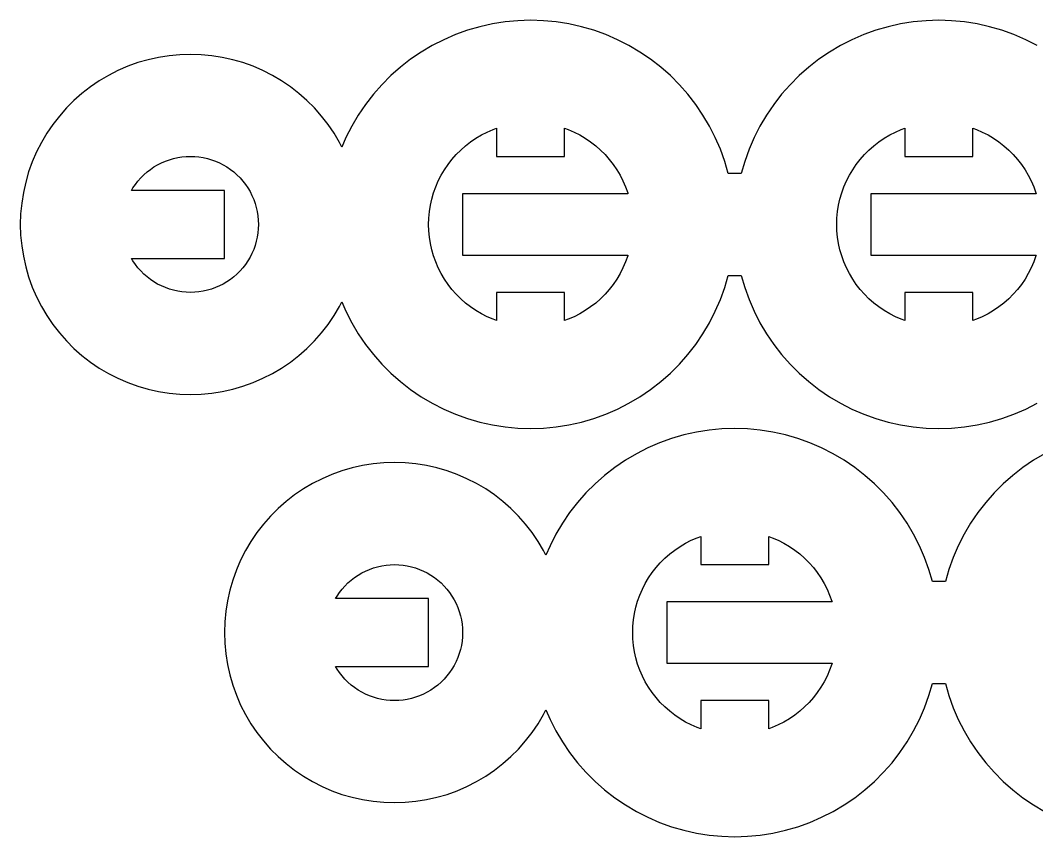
# Model space of a CAD drawing. Header units: metres. Extents: x 1 to 112, y 0 to 24.
# Drawn here: x 1 to 30.88, y 0 to 24 of the extents above; entities that cross this region are included whole.
import ezdxf

# ---------------------------------------------------------------- set-up
doc = ezdxf.new("R2010")
doc.units = ezdxf.units.M

msp = doc.modelspace()

# ---------------------------------------------------------------- linework, layer by layer
for p, q in [((15.248, 23.9527), (14.8757, 23.8937)), ((15.6233, 23.9882), (15.248, 23.9527)), ((16, 24), (15.6233, 23.9882)), ((16.3767, 23.9882), (16, 24)), ((16.752, 23.9527), (16.3767, 23.9882)), ((17.1243, 23.8937), (16.752, 23.9527)), ((27.248, 23.9527), (26.8757, 23.8937)), ((27.6233, 23.9882), (27.248, 23.9527)), ((28, 24), (27.6233, 23.9882)), ((28.3767, 23.9882), (28, 24)), ((28.752, 23.9527), (28.3767, 23.9882)), ((29.1243, 23.8937), (28.752, 23.9527)), ((14.1459, 23.7063), (13.7913, 23.5787)), ((14.5079, 23.8115), (14.1459, 23.7063)), ((14.8757, 23.8937), (14.5079, 23.8115)), ((17.4921, 23.8115), (17.1243, 23.8937)), ((17.8541, 23.7063), (17.4921, 23.8115)), ((18.2087, 23.5787), (17.8541, 23.7063)), ((26.1459, 23.7063), (25.7913, 23.5787)), ((26.5079, 23.8115), (26.1459, 23.7063)), ((26.8757, 23.8937), (26.5079, 23.8115)), ((29.4921, 23.8115), (29.1243, 23.8937)), ((29.8541, 23.7063), (29.4921, 23.8115)), ((30.2087, 23.5787), (29.8541, 23.7063)), ((13.4453, 23.429), (13.1095, 23.2578)), ((13.7913, 23.5787), (13.4453, 23.429)), ((18.5547, 23.429), (18.2087, 23.5787)), ((18.8905, 23.2578), (18.5547, 23.429)), ((25.4453, 23.429), (25.1095, 23.2578)), ((25.7913, 23.5787), (25.4453, 23.429)), ((30.5547, 23.429), (30.2087, 23.5787)), ((30.8905, 23.2578), (30.5547, 23.429)), ((12.785, 23.066), (12.4733, 22.8541)), ((13.1095, 23.2578), (12.785, 23.066)), ((19.215, 23.066), (18.8905, 23.2578)), ((19.5267, 22.8541), (19.215, 23.066)), ((24.785, 23.066), (24.4733, 22.8541)), ((25.1095, 23.2578), (24.785, 23.066)), ((4.45492, 22.7553), (4.15938, 22.6489)), ((4.75655, 22.8429), (4.45492, 22.7553)), ((5.06309, 22.9114), (4.75655, 22.8429)), ((5.37333, 22.9606), (5.06309, 22.9114)), ((5.68605, 22.9901), (5.37333, 22.9606)), ((6, 23), (5.68605, 22.9901)), ((6.31395, 22.9901), (6, 23)), ((6.62667, 22.9606), (6.31395, 22.9901)), ((6.93691, 22.9114), (6.62667, 22.9606)), ((7.24345, 22.8429), (6.93691, 22.9114)), ((7.54508, 22.7553), (7.24345, 22.8429)), ((7.84062, 22.6489), (7.54508, 22.7553)), ((12.4733, 22.8541), (12.1755, 22.6231)), ((19.8245, 22.6231), (19.5267, 22.8541)), ((24.4733, 22.8541), (24.1755, 22.6231)), ((3.8711, 22.5241), (3.59123, 22.3815)), ((4.15938, 22.6489), (3.8711, 22.5241)), ((8.1289, 22.5241), (7.84062, 22.6489)), ((8.40877, 22.3815), (8.1289, 22.5241)), ((12.1755, 22.6231), (11.8927, 22.3738)), ((20.1073, 22.3738), (19.8245, 22.6231)), ((24.1755, 22.6231), (23.8927, 22.3738)), ((3.32087, 22.2216), (3.06107, 22.0451)), ((3.59123, 22.3815), (3.32087, 22.2216)), ((8.67913, 22.2216), (8.40877, 22.3815)), ((8.93893, 22.0451), (8.67913, 22.2216)), ((11.8927, 22.3738), (11.6262, 22.1073)), ((20.3738, 22.1073), (20.1073, 22.3738)), ((23.8927, 22.3738), (23.6262, 22.1073)), ((2.81288, 21.8526), (2.57726, 21.6448)), ((3.06107, 22.0451), (2.81288, 21.8526)), ((9.18712, 21.8526), (8.93893, 22.0451)), ((9.42274, 21.6448), (9.18712, 21.8526)), ((11.3769, 21.8245), (11.1459, 21.5267)), ((11.6262, 22.1073), (11.3769, 21.8245)), ((20.6231, 21.8245), (20.3738, 22.1073)), ((20.8541, 21.5267), (20.6231, 21.8245)), ((23.3769, 21.8245), (23.1459, 21.5267)), ((23.6262, 22.1073), (23.3769, 21.8245)), ((2.57726, 21.6448), (2.35516, 21.4227)), ((9.64484, 21.4227), (9.42274, 21.6448)), ((11.1459, 21.5267), (10.934, 21.215)), ((21.066, 21.215), (20.8541, 21.5267)), ((23.1459, 21.5267), (22.934, 21.215)), ((2.35516, 21.4227), (2.14743, 21.1871)), ((9.85257, 21.1871), (9.64484, 21.4227)), ((10.934, 21.215), (10.7422, 20.8905)), ((21.2578, 20.8905), (21.066, 21.215)), ((22.934, 21.215), (22.7422, 20.8905)), ((1.95492, 20.9389), (1.77836, 20.6791)), ((2.14743, 21.1871), (1.95492, 20.9389)), ((10.0451, 20.9389), (9.85257, 21.1871)), ((10.2216, 20.6791), (10.0451, 20.9389)), ((1.77836, 20.6791), (1.61847, 20.4088)), ((10.3815, 20.4088), (10.2216, 20.6791)), ((10.7422, 20.8905), (10.571, 20.5547)), ((14.3925, 20.533), (14.5547, 20.6289)), ((14.5547, 20.6289), (14.7227, 20.7145)), ((14.7227, 20.7145), (14.8956, 20.7893)), ((14.8956, 20.7893), (15, 20.8269)), ((15, 20.8269), (15, 20)), ((17, 20), (17, 20.8269)), ((17, 20.8269), (17.1044, 20.7893)), ((17.1044, 20.7893), (17.2773, 20.7145)), ((17.2773, 20.7145), (17.4453, 20.6289)), ((17.4453, 20.6289), (17.6075, 20.533)), ((21.429, 20.5547), (21.2578, 20.8905)), ((22.7422, 20.8905), (22.571, 20.5547)), ((26.3925, 20.533), (26.5547, 20.6289)), ((26.5547, 20.6289), (26.7227, 20.7145)), ((26.7227, 20.7145), (26.8956, 20.7893)), ((26.8956, 20.7893), (27, 20.8269)), ((27, 20.8269), (27, 20)), ((29, 20), (29, 20.8269)), ((29, 20.8269), (29.1044, 20.7893)), ((29.1044, 20.7893), (29.2773, 20.7145)), ((29.2773, 20.7145), (29.4453, 20.6289)), ((29.4453, 20.6289), (29.6075, 20.533)), ((1.61847, 20.4088), (1.47587, 20.1289)), ((10.4499, 20.2747), (10.3815, 20.4088)), ((10.571, 20.5547), (10.4499, 20.2747)), ((14.0877, 20.3115), (14.2366, 20.4271)), ((14.2366, 20.4271), (14.3925, 20.533)), ((17.6075, 20.533), (17.7634, 20.4271)), ((17.7634, 20.4271), (17.9123, 20.3115)), ((21.5787, 20.2087), (21.429, 20.5547)), ((22.571, 20.5547), (22.4213, 20.2087)), ((26.0877, 20.3115), (26.2366, 20.4271)), ((26.2366, 20.4271), (26.3925, 20.533)), ((29.6075, 20.533), (29.7634, 20.4271)), ((29.7634, 20.4271), (29.9123, 20.3115)), ((1.47587, 20.1289), (1.35112, 19.8406)), ((13.6885, 19.9123), (13.8131, 20.0536)), ((13.8131, 20.0536), (13.9464, 20.1869)), ((13.9464, 20.1869), (14.0877, 20.3115)), ((17.9123, 20.3115), (18.0536, 20.1869)), ((18.0536, 20.1869), (18.1869, 20.0536)), ((18.1869, 20.0536), (18.3115, 19.9123)), ((21.7063, 19.8541), (21.5787, 20.2087)), ((22.4213, 20.2087), (22.2937, 19.8541)), ((25.6885, 19.9123), (25.8131, 20.0536)), ((25.8131, 20.0536), (25.9464, 20.1869)), ((25.9464, 20.1869), (26.0877, 20.3115)), ((29.9123, 20.3115), (30.0536, 20.1869)), ((30.0536, 20.1869), (30.1869, 20.0536)), ((30.1869, 20.0536), (30.3115, 19.9123)), ((1.35112, 19.8406), (1.24472, 19.5451)), ((4.92835, 19.6887), (5.03649, 19.7526)), ((5.03649, 19.7526), (5.14844, 19.8097)), ((5.14844, 19.8097), (5.26375, 19.8596)), ((5.26375, 19.8596), (5.38197, 19.9021)), ((5.38197, 19.9021), (5.50262, 19.9372)), ((5.50262, 19.9372), (5.62524, 19.9646)), ((5.62524, 19.9646), (5.74933, 19.9842)), ((5.74933, 19.9842), (5.87442, 19.9961)), ((5.87442, 19.9961), (6, 20)), ((6, 20), (6.12558, 19.9961)), ((6.12558, 19.9961), (6.25067, 19.9842)), ((6.25067, 19.9842), (6.37476, 19.9646)), ((6.37476, 19.9646), (6.49738, 19.9372)), ((6.49738, 19.9372), (6.61803, 19.9021)), ((6.61803, 19.9021), (6.73625, 19.8596)), ((6.73625, 19.8596), (6.85156, 19.8097)), ((6.85156, 19.8097), (6.96351, 19.7526)), ((6.96351, 19.7526), (7.07165, 19.6887)), ((13.467, 19.6075), (13.5729, 19.7634)), ((13.5729, 19.7634), (13.6885, 19.9123)), ((15, 20), (17, 20)), ((18.3115, 19.9123), (18.4271, 19.7634)), ((18.4271, 19.7634), (18.533, 19.6075)), ((21.8092, 19.5), (21.7063, 19.8541)), ((22.2937, 19.8541), (22.1908, 19.5)), ((25.467, 19.6075), (25.5729, 19.7634)), ((25.5729, 19.7634), (25.6885, 19.9123)), ((27, 20), (29, 20)), ((30.3115, 19.9123), (30.4271, 19.7634)), ((30.4271, 19.7634), (30.533, 19.6075)), ((1.24472, 19.5451), (1.15708, 19.2434)), ((4.54206, 19.3691), (4.63091, 19.4579)), ((4.63091, 19.4579), (4.72515, 19.541)), ((4.72515, 19.541), (4.82443, 19.618)), ((4.82443, 19.618), (4.92835, 19.6887)), ((7.07165, 19.6887), (7.17557, 19.618)), ((7.17557, 19.618), (7.27485, 19.541)), ((7.27485, 19.541), (7.36909, 19.4579)), ((7.36909, 19.4579), (7.45794, 19.3691)), ((13.2855, 19.2773), (13.3711, 19.4453)), ((13.3711, 19.4453), (13.467, 19.6075)), ((18.533, 19.6075), (18.6289, 19.4453)), ((18.6289, 19.4453), (18.7145, 19.2773)), ((22.1908, 19.5), (21.8092, 19.5)), ((25.2855, 19.2773), (25.3711, 19.4453)), ((25.3711, 19.4453), (25.467, 19.6075)), ((30.533, 19.6075), (30.6289, 19.4453)), ((30.6289, 19.4453), (30.7145, 19.2773)), ((1.15708, 19.2434), (1.08856, 18.9369)), ((4.31135, 19.0717), (4.38197, 19.1756)), ((4.38197, 19.1756), (4.45897, 19.2748)), ((4.45897, 19.2748), (4.54206, 19.3691)), ((7.45794, 19.3691), (7.54103, 19.2748)), ((7.54103, 19.2748), (7.61803, 19.1756)), ((7.61803, 19.1756), (7.68865, 19.0717)), ((13.2107, 19.1044), (13.2855, 19.2773)), ((18.7145, 19.2773), (18.7893, 19.1044)), ((25.2107, 19.1044), (25.2855, 19.2773)), ((30.7145, 19.2773), (30.7893, 19.1044)), ((1.08856, 18.9369), (1.03943, 18.6267)), ((4.26897, 19), (4.31135, 19.0717)), ((7, 19), (4.26897, 19)), ((7, 17), (7, 19)), ((7.68865, 19.0717), (7.75261, 18.9635)), ((7.75261, 18.9635), (7.80965, 18.8516)), ((7.80965, 18.8516), (7.85955, 18.7362)), ((13.0943, 18.7461), (13.1468, 18.9271)), ((13.1468, 18.9271), (13.2107, 19.1044)), ((18.861, 18.9), (14, 18.9)), ((14, 18.9), (14, 17.1)), ((18.7893, 19.1044), (18.8532, 18.9271)), ((18.8532, 18.9271), (18.861, 18.9)), ((25.0943, 18.7461), (25.1468, 18.9271)), ((25.1468, 18.9271), (25.2107, 19.1044)), ((30.861, 18.9), (26, 18.9)), ((26, 18.9), (26, 17.1)), ((30.7893, 19.1044), (30.8532, 18.9271)), ((30.8532, 18.9271), (30.861, 18.9)), ((1.03943, 18.6267), (1.00987, 18.314)), ((7.85955, 18.7362), (7.90211, 18.618)), ((7.90211, 18.618), (7.93717, 18.4974)), ((13.0237, 18.376), (13.0531, 18.5621)), ((13.0531, 18.5621), (13.0943, 18.7461)), ((25.0237, 18.376), (25.0531, 18.5621)), ((25.0531, 18.5621), (25.0943, 18.7461)), ((1.00987, 18.314), (1, 18)), ((7.93717, 18.4974), (7.96457, 18.3748)), ((7.96457, 18.3748), (7.98423, 18.2507)), ((7.98423, 18.2507), (7.99605, 18.1256)), ((13.0059, 18.1884), (13.0237, 18.376)), ((25.0059, 18.1884), (25.0237, 18.376)), ((1, 18), (1.00987, 17.686)), ((7.99605, 18.1256), (8, 18)), ((8, 18), (7.99605, 17.8744)), ((13, 18), (13.0059, 18.1884)), ((13.0059, 17.8116), (13, 18)), ((25, 18), (25.0059, 18.1884)), ((25.0059, 17.8116), (25, 18)), ((1.00987, 17.686), (1.03943, 17.3733)), ((7.98423, 17.7493), (7.96457, 17.6252)), ((7.99605, 17.8744), (7.98423, 17.7493)), ((13.0237, 17.624), (13.0059, 17.8116)), ((25.0237, 17.624), (25.0059, 17.8116)), ((1.03943, 17.3733), (1.08856, 17.0631)), ((7.90211, 17.382), (7.85955, 17.2638)), ((7.93717, 17.5026), (7.90211, 17.382)), ((7.96457, 17.6252), (7.93717, 17.5026)), ((13.0531, 17.4379), (13.0237, 17.624)), ((13.0943, 17.2539), (13.0531, 17.4379)), ((25.0531, 17.4379), (25.0237, 17.624)), ((25.0943, 17.2539), (25.0531, 17.4379)), ((1.08856, 17.0631), (1.15708, 16.7566)), ((7.75261, 17.0365), (7.68865, 16.9283)), ((7.80965, 17.1484), (7.75261, 17.0365)), ((7.85955, 17.2638), (7.80965, 17.1484)), ((13.1468, 17.0729), (13.0943, 17.2539)), ((13.2107, 16.8956), (13.1468, 17.0729)), ((14, 17.1), (18.861, 17.1)), ((18.8532, 17.0729), (18.7893, 16.8956)), ((18.861, 17.1), (18.8532, 17.0729)), ((25.1468, 17.0729), (25.0943, 17.2539)), ((25.2107, 16.8956), (25.1468, 17.0729)), ((26, 17.1), (30.861, 17.1)), ((30.8532, 17.0729), (30.7893, 16.8956)), ((30.861, 17.1), (30.8532, 17.0729)), ((1.15708, 16.7566), (1.24472, 16.4549)), ((4.26897, 17), (7, 17)), ((4.31135, 16.9283), (4.26897, 17)), ((4.38197, 16.8244), (4.31135, 16.9283)), ((4.45897, 16.7252), (4.38197, 16.8244)), ((7.61803, 16.8244), (7.54103, 16.7252)), ((7.68865, 16.9283), (7.61803, 16.8244)), ((13.2855, 16.7227), (13.2107, 16.8956)), ((18.7893, 16.8956), (18.7145, 16.7227)), ((25.2855, 16.7227), (25.2107, 16.8956)), ((30.7893, 16.8956), (30.7145, 16.7227)), ((1.24472, 16.4549), (1.35112, 16.1594)), ((4.54206, 16.6309), (4.45897, 16.7252)), ((4.63091, 16.5421), (4.54206, 16.6309)), ((4.72515, 16.459), (4.63091, 16.5421)), ((4.82443, 16.382), (4.72515, 16.459)), ((7.27485, 16.459), (7.17557, 16.382)), ((7.36909, 16.5421), (7.27485, 16.459)), ((7.45794, 16.6309), (7.36909, 16.5421)), ((7.54103, 16.7252), (7.45794, 16.6309)), ((13.3711, 16.5547), (13.2855, 16.7227)), ((13.467, 16.3925), (13.3711, 16.5547)), ((18.6289, 16.5547), (18.533, 16.3925)), ((18.7145, 16.7227), (18.6289, 16.5547)), ((21.7063, 16.1459), (21.8092, 16.5)), ((21.8092, 16.5), (22.1908, 16.5)), ((22.1908, 16.5), (22.2937, 16.1459)), ((25.3711, 16.5547), (25.2855, 16.7227)), ((25.467, 16.3925), (25.3711, 16.5547)), ((30.6289, 16.5547), (30.533, 16.3925)), ((30.7145, 16.7227), (30.6289, 16.5547)), ((1.35112, 16.1594), (1.47587, 15.8711)), ((4.92835, 16.3113), (4.82443, 16.382)), ((5.03649, 16.2474), (4.92835, 16.3113)), ((5.14844, 16.1903), (5.03649, 16.2474)), ((5.26375, 16.1404), (5.14844, 16.1903)), ((5.38197, 16.0979), (5.26375, 16.1404)), ((6.73625, 16.1404), (6.61803, 16.0979)), ((6.85156, 16.1903), (6.73625, 16.1404)), ((6.96351, 16.2474), (6.85156, 16.1903)), ((7.07165, 16.3113), (6.96351, 16.2474)), ((7.17557, 16.382), (7.07165, 16.3113)), ((13.5729, 16.2366), (13.467, 16.3925)), ((13.6885, 16.0877), (13.5729, 16.2366)), ((18.4271, 16.2366), (18.3115, 16.0877)), ((18.533, 16.3925), (18.4271, 16.2366)), ((21.5787, 15.7913), (21.7063, 16.1459)), ((22.2937, 16.1459), (22.4213, 15.7913)), ((25.5729, 16.2366), (25.467, 16.3925)), ((25.6885, 16.0877), (25.5729, 16.2366)), ((30.4271, 16.2366), (30.3115, 16.0877)), ((30.533, 16.3925), (30.4271, 16.2366)), ((1.47587, 15.8711), (1.61847, 15.5912)), ((5.50262, 16.0628), (5.38197, 16.0979)), ((5.62524, 16.0354), (5.50262, 16.0628)), ((5.74933, 16.0158), (5.62524, 16.0354)), ((5.87442, 16.0039), (5.74933, 16.0158)), ((6, 16), (5.87442, 16.0039)), ((6.12558, 16.0039), (6, 16)), ((6.25067, 16.0158), (6.12558, 16.0039)), ((6.37476, 16.0354), (6.25067, 16.0158)), ((6.49738, 16.0628), (6.37476, 16.0354)), ((6.61803, 16.0979), (6.49738, 16.0628)), ((13.8131, 15.9464), (13.6885, 16.0877)), ((13.9464, 15.8131), (13.8131, 15.9464)), ((17, 16), (15, 16)), ((15, 16), (15, 15.1731)), ((17, 15.1731), (17, 16)), ((18.1869, 15.9464), (18.0536, 15.8131)), ((18.3115, 16.0877), (18.1869, 15.9464)), ((25.8131, 15.9464), (25.6885, 16.0877)), ((25.9464, 15.8131), (25.8131, 15.9464)), ((29, 16), (27, 16)), ((27, 16), (27, 15.1731)), ((29, 15.1731), (29, 16)), ((30.1869, 15.9464), (30.0536, 15.8131)), ((30.3115, 16.0877), (30.1869, 15.9464)), ((1.61847, 15.5912), (1.77836, 15.3209)), ((10.2216, 15.3209), (10.3815, 15.5912)), ((10.3815, 15.5912), (10.4499, 15.7253)), ((10.4499, 15.7253), (10.571, 15.4453)), ((14.0877, 15.6885), (13.9464, 15.8131)), ((14.2366, 15.5729), (14.0877, 15.6885)), ((14.3925, 15.467), (14.2366, 15.5729)), ((17.7634, 15.5729), (17.6075, 15.467)), ((17.9123, 15.6885), (17.7634, 15.5729)), ((18.0536, 15.8131), (17.9123, 15.6885)), ((21.429, 15.4453), (21.5787, 15.7913)), ((22.4213, 15.7913), (22.571, 15.4453)), ((26.0877, 15.6885), (25.9464, 15.8131)), ((26.2366, 15.5729), (26.0877, 15.6885)), ((26.3925, 15.467), (26.2366, 15.5729)), ((29.7634, 15.5729), (29.6075, 15.467)), ((29.9123, 15.6885), (29.7634, 15.5729)), ((30.0536, 15.8131), (29.9123, 15.6885)), ((1.77836, 15.3209), (1.95492, 15.0611)), ((10.0451, 15.0611), (10.2216, 15.3209)), ((10.571, 15.4453), (10.7422, 15.1095)), ((14.5547, 15.3711), (14.3925, 15.467)), ((14.7227, 15.2855), (14.5547, 15.3711)), ((14.8956, 15.2107), (14.7227, 15.2855)), ((17.2773, 15.2855), (17.1044, 15.2107)), ((17.4453, 15.3711), (17.2773, 15.2855)), ((17.6075, 15.467), (17.4453, 15.3711)), ((21.2578, 15.1095), (21.429, 15.4453)), ((22.571, 15.4453), (22.7422, 15.1095)), ((26.5547, 15.3711), (26.3925, 15.467)), ((26.7227, 15.2855), (26.5547, 15.3711)), ((26.8956, 15.2107), (26.7227, 15.2855)), ((29.2773, 15.2855), (29.1044, 15.2107)), ((29.4453, 15.3711), (29.2773, 15.2855)), ((29.6075, 15.467), (29.4453, 15.3711)), ((1.95492, 15.0611), (2.14743, 14.8129)), ((9.85257, 14.8129), (10.0451, 15.0611)), ((10.7422, 15.1095), (10.934, 14.785)), ((15, 15.1731), (14.8956, 15.2107)), ((17.1044, 15.2107), (17, 15.1731)), ((21.066, 14.785), (21.2578, 15.1095)), ((22.7422, 15.1095), (22.934, 14.785)), ((27, 15.1731), (26.8956, 15.2107)), ((29.1044, 15.2107), (29, 15.1731)), ((2.14743, 14.8129), (2.35516, 14.5773)), ((9.64484, 14.5773), (9.85257, 14.8129)), ((10.934, 14.785), (11.1459, 14.4733)), ((20.8541, 14.4733), (21.066, 14.785)), ((22.934, 14.785), (23.1459, 14.4733)), ((2.35516, 14.5773), (2.57726, 14.3552)), ((2.57726, 14.3552), (2.81288, 14.1474)), ((9.18712, 14.1474), (9.42274, 14.3552)), ((9.42274, 14.3552), (9.64484, 14.5773)), ((11.1459, 14.4733), (11.3769, 14.1755)), ((20.6231, 14.1755), (20.8541, 14.4733)), ((23.1459, 14.4733), (23.3769, 14.1755)), ((2.81288, 14.1474), (3.06107, 13.9549)), ((8.93893, 13.9549), (9.18712, 14.1474)), ((11.3769, 14.1755), (11.6262, 13.8927)), ((20.3738, 13.8927), (20.6231, 14.1755)), ((23.3769, 14.1755), (23.6262, 13.8927)), ((3.06107, 13.9549), (3.32087, 13.7784)), ((3.32087, 13.7784), (3.59123, 13.6185)), ((8.40877, 13.6185), (8.67913, 13.7784)), ((8.67913, 13.7784), (8.93893, 13.9549)), ((11.6262, 13.8927), (11.8927, 13.6262)), ((20.1073, 13.6262), (20.3738, 13.8927)), ((23.6262, 13.8927), (23.8927, 13.6262)), ((3.59123, 13.6185), (3.8711, 13.4759)), ((3.8711, 13.4759), (4.15938, 13.3511)), ((7.84062, 13.3511), (8.1289, 13.4759)), ((8.1289, 13.4759), (8.40877, 13.6185)), ((11.8927, 13.6262), (12.1755, 13.3769)), ((19.8245, 13.3769), (20.1073, 13.6262)), ((23.8927, 13.6262), (24.1755, 13.3769)), ((4.15938, 13.3511), (4.45492, 13.2447)), ((4.45492, 13.2447), (4.75655, 13.1571)), ((4.75655, 13.1571), (5.06309, 13.0886)), ((6.93691, 13.0886), (7.24345, 13.1571)), ((7.24345, 13.1571), (7.54508, 13.2447)), ((7.54508, 13.2447), (7.84062, 13.3511)), ((12.1755, 13.3769), (12.4733, 13.1459)), ((12.4733, 13.1459), (12.785, 12.934)), ((19.215, 12.934), (19.5267, 13.1459)), ((19.5267, 13.1459), (19.8245, 13.3769)), ((24.1755, 13.3769), (24.4733, 13.1459)), ((24.4733, 13.1459), (24.785, 12.934)), ((5.06309, 13.0886), (5.37333, 13.0394)), ((5.37333, 13.0394), (5.68605, 13.0099)), ((5.68605, 13.0099), (6, 13)), ((6, 13), (6.31395, 13.0099)), ((6.31395, 13.0099), (6.62667, 13.0394)), ((6.62667, 13.0394), (6.93691, 13.0886)), ((12.785, 12.934), (13.1095, 12.7422)), ((18.8905, 12.7422), (19.215, 12.934)), ((24.785, 12.934), (25.1095, 12.7422)), ((13.1095, 12.7422), (13.4453, 12.571)), ((13.4453, 12.571), (13.7913, 12.4213)), ((18.2087, 12.4213), (18.5547, 12.571)), ((18.5547, 12.571), (18.8905, 12.7422)), ((25.1095, 12.7422), (25.4453, 12.571)), ((25.4453, 12.571), (25.7913, 12.4213)), ((30.2087, 12.4213), (30.5547, 12.571)), ((30.5547, 12.571), (30.8905, 12.7422)), ((13.7913, 12.4213), (14.1459, 12.2937)), ((14.1459, 12.2937), (14.5079, 12.1885)), ((17.4921, 12.1885), (17.8541, 12.2937)), ((17.8541, 12.2937), (18.2087, 12.4213)), ((25.7913, 12.4213), (26.1459, 12.2937)), ((26.1459, 12.2937), (26.5079, 12.1885)), ((29.4921, 12.1885), (29.8541, 12.2937)), ((29.8541, 12.2937), (30.2087, 12.4213)), ((14.5079, 12.1885), (14.8757, 12.1063)), ((14.8757, 12.1063), (15.248, 12.0473)), ((15.248, 12.0473), (15.6233, 12.0118)), ((15.6233, 12.0118), (16, 12)), ((16, 12), (16.3767, 12.0118)), ((16.3767, 12.0118), (16.752, 12.0473)), ((16.752, 12.0473), (17.1243, 12.1063)), ((17.1243, 12.1063), (17.4921, 12.1885)), ((21.248, 11.9527), (20.8757, 11.8937)), ((21.6233, 11.9882), (21.248, 11.9527)), ((22, 12), (21.6233, 11.9882)), ((22.3767, 11.9882), (22, 12)), ((22.752, 11.9527), (22.3767, 11.9882)), ((23.1243, 11.8937), (22.752, 11.9527)), ((26.5079, 12.1885), (26.8757, 12.1063)), ((26.8757, 12.1063), (27.248, 12.0473)), ((27.248, 12.0473), (27.6233, 12.0118)), ((27.6233, 12.0118), (28, 12)), ((28, 12), (28.3767, 12.0118)), ((28.3767, 12.0118), (28.752, 12.0473)), ((28.752, 12.0473), (29.1243, 12.1063)), ((29.1243, 12.1063), (29.4921, 12.1885)), ((20.1459, 11.7063), (19.7913, 11.5787)), ((20.5079, 11.8115), (20.1459, 11.7063)), ((20.8757, 11.8937), (20.5079, 11.8115)), ((23.4921, 11.8115), (23.1243, 11.8937)), ((23.8541, 11.7063), (23.4921, 11.8115)), ((24.2087, 11.5787), (23.8541, 11.7063)), ((19.4453, 11.429), (19.1095, 11.2578)), ((19.7913, 11.5787), (19.4453, 11.429)), ((24.5547, 11.429), (24.2087, 11.5787)), ((24.8905, 11.2578), (24.5547, 11.429)), ((18.785, 11.066), (18.4733, 10.8541)), ((19.1095, 11.2578), (18.785, 11.066)), ((25.215, 11.066), (24.8905, 11.2578)), ((25.5267, 10.8541), (25.215, 11.066)), ((30.785, 11.066), (30.4733, 10.8541)), ((31.1095, 11.2578), (30.785, 11.066)), ((10.4549, 10.7553), (10.1594, 10.6489)), ((10.7566, 10.8429), (10.4549, 10.7553)), ((11.0631, 10.9114), (10.7566, 10.8429)), ((11.3733, 10.9606), (11.0631, 10.9114)), ((11.686, 10.9901), (11.3733, 10.9606)), ((12, 11), (11.686, 10.9901)), ((12.314, 10.9901), (12, 11)), ((12.6267, 10.9606), (12.314, 10.9901)), ((12.9369, 10.9114), (12.6267, 10.9606)), ((13.2434, 10.8429), (12.9369, 10.9114)), ((13.5451, 10.7553), (13.2434, 10.8429)), ((13.8406, 10.6489), (13.5451, 10.7553)), ((18.4733, 10.8541), (18.1755, 10.6231)), ((25.8245, 10.6231), (25.5267, 10.8541)), ((30.4733, 10.8541), (30.1755, 10.6231)), ((9.8711, 10.5241), (9.59123, 10.3815)), ((10.1594, 10.6489), (9.8711, 10.5241)), ((14.1289, 10.5241), (13.8406, 10.6489)), ((14.4088, 10.3815), (14.1289, 10.5241)), ((18.1755, 10.6231), (17.8927, 10.3738)), ((26.1073, 10.3738), (25.8245, 10.6231)), ((30.1755, 10.6231), (29.8927, 10.3738)), ((9.32087, 10.2216), (9.06107, 10.0451)), ((9.59123, 10.3815), (9.32087, 10.2216)), ((14.6791, 10.2216), (14.4088, 10.3815)), ((14.9389, 10.0451), (14.6791, 10.2216)), ((17.8927, 10.3738), (17.6262, 10.1073)), ((26.3738, 10.1073), (26.1073, 10.3738)), ((29.8927, 10.3738), (29.6262, 10.1073)), ((9.06107, 10.0451), (8.81288, 9.85257)), ((15.1871, 9.85257), (14.9389, 10.0451)), ((17.6262, 10.1073), (17.3769, 9.82454)), ((26.6231, 9.82454), (26.3738, 10.1073)), ((29.6262, 10.1073), (29.3769, 9.82454)), ((8.57726, 9.64484), (8.35516, 9.42274)), ((8.81288, 9.85257), (8.57726, 9.64484)), ((15.4227, 9.64484), (15.1871, 9.85257)), ((15.6448, 9.42274), (15.4227, 9.64484)), ((17.3769, 9.82454), (17.1459, 9.52671)), ((26.8541, 9.52671), (26.6231, 9.82454)), ((29.3769, 9.82454), (29.1459, 9.52671)), ((8.35516, 9.42274), (8.14743, 9.18712)), ((15.8526, 9.18712), (15.6448, 9.42274)), ((17.1459, 9.52671), (16.934, 9.21496)), ((27.066, 9.21496), (26.8541, 9.52671)), ((29.1459, 9.52671), (28.934, 9.21496)), ((8.14743, 9.18712), (7.95492, 8.93893)), ((16.0451, 8.93893), (15.8526, 9.18712)), ((16.934, 9.21496), (16.7422, 8.89052)), ((27.2578, 8.89052), (27.066, 9.21496)), ((28.934, 9.21496), (28.7422, 8.89052)), ((7.77836, 8.67913), (7.61847, 8.40877)), ((7.95492, 8.93893), (7.77836, 8.67913)), ((16.2216, 8.67913), (16.0451, 8.93893)), ((16.3815, 8.40877), (16.2216, 8.67913)), ((16.7422, 8.89052), (16.571, 8.55468)), ((20.5547, 8.62892), (20.7227, 8.71448)), ((20.7227, 8.71448), (20.8956, 8.78933)), ((20.8956, 8.78933), (21, 8.82691)), ((21, 8.82691), (21, 8)), ((23, 8), (23, 8.82691)), ((23, 8.82691), (23.1044, 8.78933)), ((23.1044, 8.78933), (23.2773, 8.71448)), ((23.2773, 8.71448), (23.4453, 8.62892)), ((27.429, 8.55468), (27.2578, 8.89052)), ((28.7422, 8.89052), (28.571, 8.55468)), ((7.61847, 8.40877), (7.47587, 8.1289)), ((16.4499, 8.27466), (16.3815, 8.40877)), ((16.571, 8.55468), (16.4499, 8.27466)), ((20.0877, 8.31154), (20.2366, 8.42705)), ((20.2366, 8.42705), (20.3925, 8.53298)), ((20.3925, 8.53298), (20.5547, 8.62892)), ((23.4453, 8.62892), (23.6075, 8.53298)), ((23.6075, 8.53298), (23.7634, 8.42705)), ((23.7634, 8.42705), (23.9123, 8.31154)), ((27.5787, 8.20875), (27.429, 8.55468)), ((28.571, 8.55468), (28.4213, 8.20875)), ((7.47587, 8.1289), (7.35112, 7.84062)), ((19.8131, 8.05364), (19.9464, 8.18691)), ((19.9464, 8.18691), (20.0877, 8.31154)), ((23.9123, 8.31154), (24.0536, 8.18691)), ((24.0536, 8.18691), (24.1869, 8.05364)), ((27.7063, 7.8541), (27.5787, 8.20875)), ((28.4213, 8.20875), (28.2937, 7.8541)), ((7.35112, 7.84062), (7.24472, 7.54508)), ((11.0365, 7.75261), (11.1484, 7.80965)), ((11.1484, 7.80965), (11.2638, 7.85955)), ((11.2638, 7.85955), (11.382, 7.90211)), ((11.382, 7.90211), (11.5026, 7.93717)), ((11.5026, 7.93717), (11.6252, 7.96457)), ((11.6252, 7.96457), (11.7493, 7.98423)), ((11.7493, 7.98423), (11.8744, 7.99605)), ((11.8744, 7.99605), (12, 8)), ((12, 8), (12.1256, 7.99605)), ((12.1256, 7.99605), (12.2507, 7.98423)), ((12.2507, 7.98423), (12.3748, 7.96457)), ((12.3748, 7.96457), (12.4974, 7.93717)), ((12.4974, 7.93717), (12.618, 7.90211)), ((12.618, 7.90211), (12.7362, 7.85955)), ((12.7362, 7.85955), (12.8516, 7.80965)), ((12.8516, 7.80965), (12.9635, 7.75261)), ((19.5729, 7.76336), (19.6885, 7.91227)), ((19.6885, 7.91227), (19.8131, 8.05364)), ((21, 8), (23, 8)), ((24.1869, 8.05364), (24.3115, 7.91227)), ((24.3115, 7.91227), (24.4271, 7.76336)), ((27.8092, 7.5), (27.7063, 7.8541)), ((28.2937, 7.8541), (28.1908, 7.5)), ((7.24472, 7.54508), (7.15708, 7.24345)), ((10.6309, 7.45794), (10.7252, 7.54103)), ((10.7252, 7.54103), (10.8244, 7.61803)), ((10.8244, 7.61803), (10.9283, 7.68865)), ((10.9283, 7.68865), (11.0365, 7.75261)), ((12.9635, 7.75261), (13.0717, 7.68865)), ((13.0717, 7.68865), (13.1756, 7.61803)), ((13.1756, 7.61803), (13.2748, 7.54103)), ((13.2748, 7.54103), (13.3691, 7.45794)), ((19.3711, 7.44526), (19.467, 7.60748)), ((19.467, 7.60748), (19.5729, 7.76336)), ((24.4271, 7.76336), (24.533, 7.60748)), ((24.533, 7.60748), (24.6289, 7.44526)), ((28.1908, 7.5), (27.8092, 7.5)), ((7.15708, 7.24345), (7.08856, 6.93691)), ((10.3113, 7.07165), (10.382, 7.17557)), ((10.382, 7.17557), (10.459, 7.27485)), ((10.459, 7.27485), (10.5421, 7.36909)), ((10.5421, 7.36909), (10.6309, 7.45794)), ((13.3691, 7.45794), (13.4579, 7.36909)), ((13.4579, 7.36909), (13.541, 7.27485)), ((13.541, 7.27485), (13.618, 7.17557)), ((13.618, 7.17557), (13.6887, 7.07165)), ((19.2107, 7.10437), (19.2855, 7.27734)), ((19.2855, 7.27734), (19.3711, 7.44526)), ((24.6289, 7.44526), (24.7145, 7.27734)), ((24.7145, 7.27734), (24.7893, 7.10437)), ((7.08856, 6.93691), (7.03943, 6.62667)), ((10.269, 7), (10.3113, 7.07165)), ((13, 7), (10.269, 7)), ((13, 5), (13, 7)), ((13.6887, 7.07165), (13.7526, 6.96351)), ((13.7526, 6.96351), (13.8097, 6.85156)), ((19.0943, 6.74607), (19.1468, 6.92705)), ((19.1468, 6.92705), (19.2107, 7.10437)), ((24.861, 6.9), (20, 6.9)), ((20, 6.9), (20, 5.1)), ((24.7893, 7.10437), (24.8532, 6.92705)), ((24.8532, 6.92705), (24.861, 6.9)), ((7.03943, 6.62667), (7.00987, 6.31395)), ((13.8097, 6.85156), (13.8596, 6.73625)), ((13.8596, 6.73625), (13.9021, 6.61803)), ((13.9021, 6.61803), (13.9372, 6.49738)), ((19.0531, 6.56214), (19.0943, 6.74607)), ((7.00987, 6.31395), (7, 6)), ((13.9372, 6.49738), (13.9646, 6.37476)), ((13.9646, 6.37476), (13.9842, 6.25067)), ((19.0059, 6.18837), (19.0237, 6.376)), ((19.0237, 6.376), (19.0531, 6.56214)), ((7, 6), (7.00987, 5.68605)), ((13.9842, 6.25067), (13.9961, 6.12558)), ((13.9961, 6.12558), (14, 6)), ((14, 6), (13.9961, 5.87442)), ((19, 6), (19.0059, 6.18837)), ((19.0059, 5.81163), (19, 6)), ((7.00987, 5.68605), (7.03943, 5.37333)), ((13.9842, 5.74933), (13.9646, 5.62524)), ((13.9961, 5.87442), (13.9842, 5.74933)), ((19.0237, 5.624), (19.0059, 5.81163)), ((13.9021, 5.38197), (13.8596, 5.26375)), ((13.9372, 5.50262), (13.9021, 5.38197)), ((13.9646, 5.62524), (13.9372, 5.50262)), ((19.0531, 5.43786), (19.0237, 5.624)), ((19.0943, 5.25393), (19.0531, 5.43786)), ((7.03943, 5.37333), (7.08856, 5.06309)), ((13.8097, 5.14844), (13.7526, 5.03649)), ((13.8596, 5.26375), (13.8097, 5.14844)), ((19.1468, 5.07295), (19.0943, 5.25393)), ((20, 5.1), (24.861, 5.1)), ((24.861, 5.1), (24.8532, 5.07295)), ((7.08856, 5.06309), (7.15708, 4.75655)), ((10.269, 5), (13, 5)), ((10.3113, 4.92835), (10.269, 5)), ((10.382, 4.82443), (10.3113, 4.92835)), ((10.459, 4.72515), (10.382, 4.82443)), ((13.618, 4.82443), (13.541, 4.72515)), ((13.6887, 4.92835), (13.618, 4.82443)), ((13.7526, 5.03649), (13.6887, 4.92835)), ((19.2107, 4.89563), (19.1468, 5.07295)), ((19.2855, 4.72266), (19.2107, 4.89563)), ((24.7893, 4.89563), (24.7145, 4.72266)), ((24.8532, 5.07295), (24.7893, 4.89563)), ((7.15708, 4.75655), (7.24472, 4.45492)), ((10.5421, 4.63091), (10.459, 4.72515)), ((10.6309, 4.54206), (10.5421, 4.63091)), ((10.7252, 4.45897), (10.6309, 4.54206)), ((13.3691, 4.54206), (13.2748, 4.45897)), ((13.4579, 4.63091), (13.3691, 4.54206)), ((13.541, 4.72515), (13.4579, 4.63091)), ((19.3711, 4.55474), (19.2855, 4.72266)), ((19.467, 4.39252), (19.3711, 4.55474)), ((24.6289, 4.55474), (24.533, 4.39252)), ((24.7145, 4.72266), (24.6289, 4.55474)), ((27.7063, 4.1459), (27.8092, 4.5)), ((27.8092, 4.5), (28.1908, 4.5)), ((28.1908, 4.5), (28.2937, 4.1459)), ((7.24472, 4.45492), (7.35112, 4.15938)), ((10.8244, 4.38197), (10.7252, 4.45897)), ((10.9283, 4.31135), (10.8244, 4.38197)), ((11.0365, 4.24739), (10.9283, 4.31135)), ((11.1484, 4.19035), (11.0365, 4.24739)), ((11.2638, 4.14045), (11.1484, 4.19035)), ((12.8516, 4.19035), (12.7362, 4.14045)), ((12.9635, 4.24739), (12.8516, 4.19035)), ((13.0717, 4.31135), (12.9635, 4.24739)), ((13.1756, 4.38197), (13.0717, 4.31135)), ((13.2748, 4.45897), (13.1756, 4.38197)), ((19.5729, 4.23664), (19.467, 4.39252)), ((19.6885, 4.08773), (19.5729, 4.23664)), ((24.4271, 4.23664), (24.3115, 4.08773)), ((24.533, 4.39252), (24.4271, 4.23664)), ((7.35112, 4.15938), (7.47587, 3.8711)), ((11.382, 4.09789), (11.2638, 4.14045)), ((11.5026, 4.06283), (11.382, 4.09789)), ((11.6252, 4.03543), (11.5026, 4.06283)), ((11.7493, 4.01577), (11.6252, 4.03543)), ((11.8744, 4.00395), (11.7493, 4.01577)), ((12, 4), (11.8744, 4.00395)), ((12.1256, 4.00395), (12, 4)), ((12.2507, 4.01577), (12.1256, 4.00395)), ((12.3748, 4.03543), (12.2507, 4.01577)), ((12.4974, 4.06283), (12.3748, 4.03543)), ((12.618, 4.09789), (12.4974, 4.06283)), ((12.7362, 4.14045), (12.618, 4.09789)), ((19.8131, 3.94636), (19.6885, 4.08773)), ((19.9464, 3.81309), (19.8131, 3.94636)), ((23, 4), (21, 4)), ((21, 4), (21, 3.17309)), ((23, 3.17309), (23, 4)), ((24.1869, 3.94636), (24.0536, 3.81309)), ((24.3115, 4.08773), (24.1869, 3.94636)), ((27.5787, 3.79125), (27.7063, 4.1459)), ((28.2937, 4.1459), (28.4213, 3.79125)), ((7.47587, 3.8711), (7.61847, 3.59123)), ((7.61847, 3.59123), (7.77836, 3.32087)), ((16.2216, 3.32087), (16.3815, 3.59123)), ((16.3815, 3.59123), (16.4499, 3.72534)), ((16.4499, 3.72534), (16.571, 3.44532)), ((20.0877, 3.68846), (19.9464, 3.81309)), ((20.2366, 3.57295), (20.0877, 3.68846)), ((23.9123, 3.68846), (23.7634, 3.57295)), ((24.0536, 3.81309), (23.9123, 3.68846)), ((27.429, 3.44532), (27.5787, 3.79125)), ((28.4213, 3.79125), (28.571, 3.44532)), ((7.77836, 3.32087), (7.95492, 3.06107)), ((16.0451, 3.06107), (16.2216, 3.32087)), ((16.571, 3.44532), (16.7422, 3.10948)), ((20.3925, 3.46702), (20.2366, 3.57295)), ((20.5547, 3.37108), (20.3925, 3.46702)), ((20.7227, 3.28552), (20.5547, 3.37108)), ((23.4453, 3.37108), (23.2773, 3.28552)), ((23.6075, 3.46702), (23.4453, 3.37108)), ((23.7634, 3.57295), (23.6075, 3.46702)), ((27.2578, 3.10948), (27.429, 3.44532)), ((28.571, 3.44532), (28.7422, 3.10948)), ((7.95492, 3.06107), (8.14743, 2.81288)), ((15.8526, 2.81288), (16.0451, 3.06107)), ((16.7422, 3.10948), (16.934, 2.78504)), ((20.8956, 3.21067), (20.7227, 3.28552)), ((21, 3.17309), (20.8956, 3.21067)), ((23.1044, 3.21067), (23, 3.17309)), ((23.2773, 3.28552), (23.1044, 3.21067)), ((27.066, 2.78504), (27.2578, 3.10948)), ((28.7422, 3.10948), (28.934, 2.78504)), ((8.14743, 2.81288), (8.35516, 2.57726)), ((15.6448, 2.57726), (15.8526, 2.81288)), ((16.934, 2.78504), (17.1459, 2.47329)), ((26.8541, 2.47329), (27.066, 2.78504)), ((28.934, 2.78504), (29.1459, 2.47329)), ((8.35516, 2.57726), (8.57726, 2.35516)), ((15.4227, 2.35516), (15.6448, 2.57726)), ((17.1459, 2.47329), (17.3769, 2.17546)), ((26.6231, 2.17546), (26.8541, 2.47329)), ((29.1459, 2.47329), (29.3769, 2.17546)), ((8.57726, 2.35516), (8.81288, 2.14743)), ((8.81288, 2.14743), (9.06107, 1.95492)), ((14.9389, 1.95492), (15.1871, 2.14743)), ((15.1871, 2.14743), (15.4227, 2.35516)), ((17.3769, 2.17546), (17.6262, 1.89272)), ((26.3738, 1.89272), (26.6231, 2.17546)), ((29.3769, 2.17546), (29.6262, 1.89272)), ((9.06107, 1.95492), (9.32087, 1.77836)), ((14.6791, 1.77836), (14.9389, 1.95492)), ((17.6262, 1.89272), (17.8927, 1.62619)), ((26.1073, 1.62619), (26.3738, 1.89272)), ((29.6262, 1.89272), (29.8927, 1.62619)), ((9.32087, 1.77836), (9.59123, 1.61847)), ((9.59123, 1.61847), (9.8711, 1.47587)), ((14.1289, 1.47587), (14.4088, 1.61847)), ((14.4088, 1.61847), (14.6791, 1.77836)), ((17.8927, 1.62619), (18.1755, 1.37692)), ((25.8245, 1.37692), (26.1073, 1.62619)), ((29.8927, 1.62619), (30.1755, 1.37692)), ((9.8711, 1.47587), (10.1594, 1.35112)), ((10.1594, 1.35112), (10.4549, 1.24472)), ((10.4549, 1.24472), (10.7566, 1.15708)), ((13.2434, 1.15708), (13.5451, 1.24472)), ((13.5451, 1.24472), (13.8406, 1.35112)), ((13.8406, 1.35112), (14.1289, 1.47587)), ((18.1755, 1.37692), (18.4733, 1.1459)), ((25.5267, 1.1459), (25.8245, 1.37692)), ((30.1755, 1.37692), (30.4733, 1.1459)), ((10.7566, 1.15708), (11.0631, 1.08856)), ((11.0631, 1.08856), (11.3733, 1.03943)), ((11.3733, 1.03943), (11.686, 1.00987)), ((11.686, 1.00987), (12, 1)), ((12, 1), (12.314, 1.00987)), ((12.314, 1.00987), (12.6267, 1.03943)), ((12.6267, 1.03943), (12.9369, 1.08856)), ((12.9369, 1.08856), (13.2434, 1.15708)), ((18.4733, 1.1459), (18.785, 0.934033)), ((18.785, 0.934033), (19.1095, 0.742161)), ((24.8905, 0.742161), (25.215, 0.934033)), ((25.215, 0.934033), (25.5267, 1.1459)), ((30.4733, 1.1459), (30.785, 0.934033)), ((30.785, 0.934033), (31.1095, 0.742161)), ((19.1095, 0.742161), (19.4453, 0.571038)), ((24.5547, 0.571038), (24.8905, 0.742161)), ((19.4453, 0.571038), (19.7913, 0.421342)), ((19.7913, 0.421342), (20.1459, 0.293661)), ((23.8541, 0.293661), (24.2087, 0.421342)), ((24.2087, 0.421342), (24.5547, 0.571038)), ((20.1459, 0.293661), (20.5079, 0.188501)), ((20.5079, 0.188501), (20.8757, 0.106277)), ((20.8757, 0.106277), (21.248, 0.047313)), ((21.248, 0.047313), (21.6233, 0.01184)), ((21.6233, 0.01184), (22, 0)), ((22, 0), (22.3767, 0.01184)), ((22.3767, 0.01184), (22.752, 0.047313)), ((22.752, 0.047313), (23.1243, 0.106277)), ((23.1243, 0.106277), (23.4921, 0.188501)), ((23.4921, 0.188501), (23.8541, 0.293661))]:
    msp.add_line(p, q)

doc.saveas('drawing.dxf')
